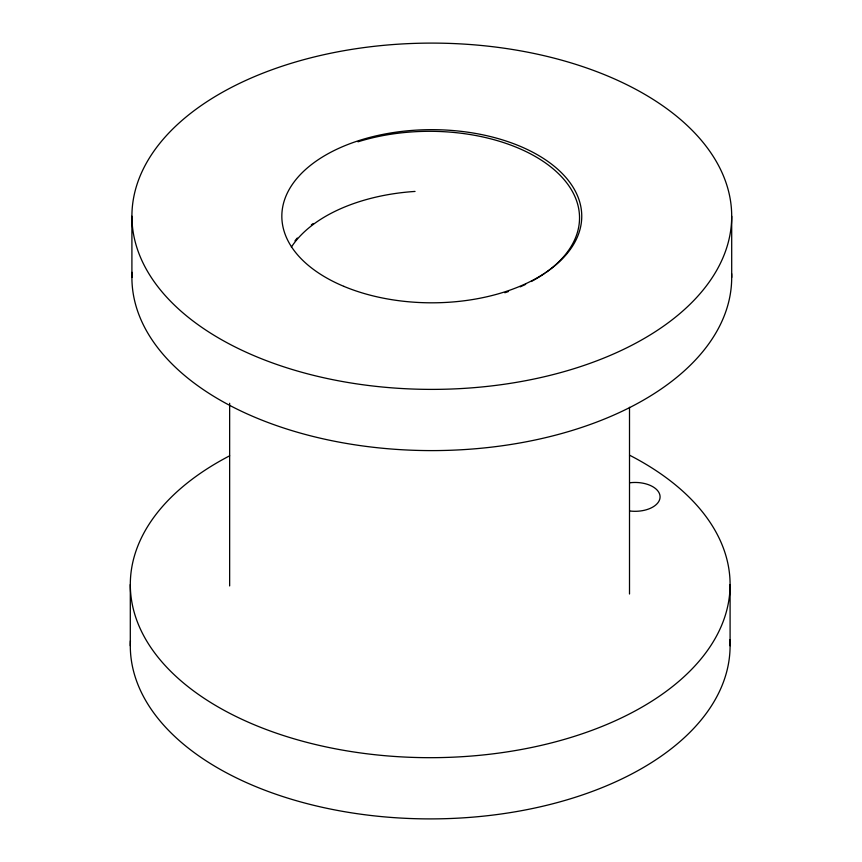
<?xml version="1.0" encoding="UTF-8"?>
<svg xmlns="http://www.w3.org/2000/svg" width="862" height="862" viewBox="0 0 862 862"><rect width="100%" height="100%" fill="white"/><g stroke="black" fill="none" stroke-linecap="round" stroke-linejoin="round"><path stroke-width="1.29" d="M731.698 216.243A299.89 173.143 0 0 1 281.852 366.188A299.89 173.143 0 0 1 281.852 66.299A299.89 173.143 0 0 1 731.698 216.243L731.698 277.456M730.092 584.544L730.092 645.757M629.508 407.284L629.508 594.004M229.648 403.254L229.648 585.944M131.908 216.243L131.908 277.456M130.302 584.544L130.302 645.757M731.622 273.62A299.89 173.143 0 0 1 430.698 450.6A299.89 173.143 0 0 1 132.037 272.338M291.378 247.092A149.945 86.566 0 0 1 415.042 191.429M357.989 141.81A149.945 86.566 0 0 1 545 162.616A149.945 86.566 0 0 1 545.818 272.575M544.709 273.351A149.945 86.566 0 0 1 531.283 281.497M525.648 284.352A149.945 86.566 0 0 1 520.195 286.852M508.537 291.485A149.945 86.566 0 0 1 504.83 292.757M294.987 240.81A149.945 86.566 0 0 1 297.304 238.02M311.354 224.896A149.945 86.566 0 0 1 313.208 223.495M729.898 639.582A299.89 173.143 0 0 1 431.269 818.9A299.89 173.143 0 0 1 130.421 640.811M629.551 455.19A299.89 173.143 0 0 1 646.694 704.351A299.89 173.143 0 0 1 214.8 705.008A299.89 173.143 0 0 1 229.658 455.804M629.971 482.763A24.987 14.428 0 0 1 660.077 496.878A24.987 14.428 0 0 1 629.971 511.004M343.819 286.346A149.945 86.566 0 0 0 580.945 225.187A149.945 86.566 0 0 0 370.638 137.198A149.945 86.566 0 0 0 343.819 286.346"/></g></svg>
